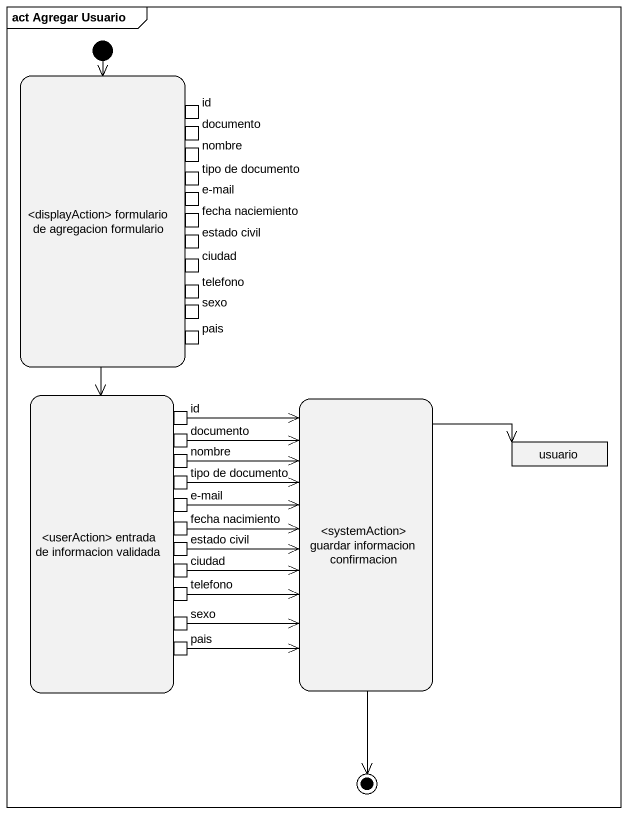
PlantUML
@startuml
mainframe act Agregar Usuario
hide empty description
state "<displayAction> formulario de agregacion formulario" as displayAction_formulario_de {
  state id <<inputPin>>
  state documento <<inputPin>>
  state nombre <<inputPin>>
  state "e-mail" as e_mail <<inputPin>>
  state "tipo de documento" as tipo_de_documento <<inputPin>>
  state ciudad <<inputPin>>
  state "fecha naciemiento" as fecha_naciemiento <<inputPin>>
  state "estado civil" as estado_civil <<inputPin>>
  state telefono <<inputPin>>
  state sexo <<inputPin>>
  state pais <<inputPin>>
}
state "<userAction> entrada de informacion validada" as userAction_entrada_de {
  state "id" as id_2 <<outputPin>>
  state "documento" as documento_2 <<outputPin>>
  state "nombre" as nombre_2 <<outputPin>>
  state "e-mail" as e_mail_2 <<outputPin>>
  state "tipo de documento" as tipo_de_documento_2 <<outputPin>>
  state "ciudad" as ciudad_2 <<outputPin>>
  state "fecha nacimiento" as fecha_nacimiento <<outputPin>>
  state "estado civil" as estado_civil_2 <<outputPin>>
  state "telefono" as telefono_2 <<outputPin>>
  state "sexo" as sexo_2 <<outputPin>>
  state "pais" as pais_2 <<outputPin>>
}
state "<systemAction> guardar informacion confirmacion" as systemAction_guardar
state usuario <<object>>
[*] --> displayAction_formulario_de
displayAction_formulario_de --> userAction_entrada_de
id_2 --> systemAction_guardar
systemAction_guardar -right-> usuario
documento_2 -right-> systemAction_guardar
nombre_2 -right-> systemAction_guardar
e_mail_2 -right-> systemAction_guardar
tipo_de_documento_2 -right-> systemAction_guardar
ciudad_2 -right-> systemAction_guardar
fecha_nacimiento -right-> systemAction_guardar
estado_civil_2 -right-> systemAction_guardar
telefono_2 -right-> systemAction_guardar
sexo_2 -right-> systemAction_guardar
pais_2 -right-> systemAction_guardar
systemAction_guardar --> [*]
@enduml
